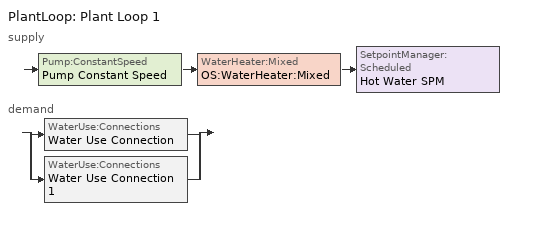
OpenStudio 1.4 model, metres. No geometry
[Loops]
PlantLoop 'Plant Loop 1'
 supply: Pump:ConstantSpeed 'Pump Constant Speed' > WaterHeater:Mixed 'OS:WaterHeater:Mixed' > SetpointManager:Scheduled 'Hot Water SPM'
 demand: split
  | WaterUse:Connections 'Water Use Connection'
  | WaterUse:Connections 'Water Use Connection 1'
[ClimateZones]
Climate Zone Institution Name 1=ASHRAE; Climate Zone Document Name 1=ANSI/ASHRAE Standard 169; Climate Zone Document Year 1=2006; Climate Zone Institution Name 2=CEC; Climate Zone Document Name 2=California Climate Zone Descriptions; Climate Zone Document Year 2=1995
[Building]
Building 1: Space Type=189.1-2009 - Office - BreakRoom - CZ1-3 1
[Site]
Site 1: Latitude {deg}=41.98; Longitude {deg}=-87.92; Time Zone {hr}=-6; Elevation {m}=201
[WaterUse:Equipment:Definition]
Name | Peak Flow Rate {m3/s}
Water Use Equipment Definition 1 | 0
Bathroom Sink Definition | 6.31e-05
[WaterUse:Connections]
Name | Water Use Equipment Name 1 | Water Use Equipment Name 2 | Water Use Equipment Name 3
Water Use Connection | Water Use Equipment 1
Water Use Connection 1 | Bathroom Sink | Bathroom Sink 1 | Bathroom Sink 2
[WaterUse:Equipment]
Name | Water Use Equipment Definition
Water Use Equipment 1 | Water Use Equipment Definition 1
Bathroom Sink; Bathroom Sink 1; Bathroom Sink 2 | Bathroom Sink Definition
[PlantLoop]
Plant Loop 1: Plant Loop Volume {m3}=Autocalculate
[Sizing:Plant]
Plant Loop 1: Loop Type=Heating; Design Loop Exit Temperature {C}=82; Loop Design Temperature Difference {deltaC}=11
[WaterHeater:Mixed]
OS:WaterHeater:Mixed: Tank Volume {m3}=0.3785; Setpoint Temperature Schedule=Water Heater Setpoint Temperature; Deadband Temperature Difference {deltaC}=2; Maximum Temperature Limit {C}=82.22; Heater Control Type=Cycle; Heater Maximum Capacity {W}=845000; Heater Fuel Type=NaturalGas; Heater Thermal Efficiency=0.8; Off Cycle Parasitic Fuel Consumption Rate {W}=20; Off Cycle Parasitic Fuel Type=NaturalGas; Off Cycle Parasitic Heat Fraction to Tank=0.8; On Cycle Parasitic Fuel Type=NaturalGas; Ambient Temperature Indicator=Schedule; Ambient Temperature Schedule=Water Heater Ambient Temperature; Off Cycle Loss Coefficient to Ambient Temperature {W/K}=6; On Cycle Loss Coefficient to Ambient Temperature {W/K}=6; Use Side Effectiveness=1; Source Side Effectiveness=1; Use Side Design Flow Rate {m3/s}=autosize; Source Side Design Flow Rate {m3/s}=autosize; Indirect Water Heating Recovery Time {hr}=1.5
[Pump:ConstantSpeed]
Pump Constant Speed: Rated Flow Rate {m3/s}=autosize; Rated Pump Head {Pa}=0.01; Rated Power Consumption {W}=0.01; Motor Efficiency=0.9; Fraction of Motor Inefficiencies to Fluid Stream=0; Pump Control Type=Intermittent
[SetpointManager:Scheduled]
Hot Water SPM: Control Variable=Temperature; Schedule=Hot Water Temperature
[SpaceType]
189.1-2009 - Office - BreakRoom - CZ1-3 1: Default Schedule Set=189.1-2009 - Office - BreakRoom - CZ1-3 Schedule Set; Design Specification Outdoor Air Object=189.1-2009 - Office - BreakRoom - CZ1-3 Ventilation; Standards Building Type=Office; Standards Space Type=BreakRoom
[DefaultScheduleSet]
189.1-2009 - Office - BreakRoom - CZ1-3 Schedule Set: Number of People Schedule=Office Misc Occ; People Activity Level Schedule=Office Activity; Lighting Schedule=Office Bldg Light; Electric Equipment Schedule=Office Bldg Equip; Infiltration Schedule=Office Infil Quarter On
[DesignSpecification:OutdoorAir]
189.1-2009 - Office - BreakRoom - CZ1-3 Ventilation: Outdoor Air Method=Sum; Outdoor Air Flow per Person {m3/s-person}=0.00707921
[People]
189.1-2009 - Office - BreakRoom - CZ1-3 People 1: People Definition=189.1-2009 - Office - BreakRoom - CZ1-3 People Definition; Space or SpaceType=189.1-2009 - Office - BreakRoom - CZ1-3 1
[People:Definition]
189.1-2009 - Office - BreakRoom - CZ1-3 People Definition: Number of People Calculation Method=People/Area; People per Space Floor Area {person/m2}=0.538196; Fraction Radiant=0.3
[Lights]
189.1-2009 - Office - BreakRoom - CZ1-3 Lights 1: Lights Definition=189.1-2009 - Office - BreakRoom - CZ1-3 Lights Definition; Space or SpaceType=189.1-2009 - Office - BreakRoom - CZ1-3 1
[Lights:Definition]
189.1-2009 - Office - BreakRoom - CZ1-3 Lights Definition: Design Level Calculation Method=Watts/Area; Watts per Space Floor Area {W/m2}=11.625
[ElectricEquipment]
189.1-2009 - Office - BreakRoom - CZ1-3 Electric Equipment 1: Electric Equipment Definition=189.1-2009 - Office - BreakRoom - CZ1-3 Electric Equipment Definition; Space or SpaceType=189.1-2009 - Office - BreakRoom - CZ1-3 1
[ElectricEquipment:Definition]
189.1-2009 - Office - BreakRoom - CZ1-3 Electric Equipment Definition: Design Level Calculation Method=Watts/Area; Watts per Space Floor Area {W/m2}=48.007
[SpaceInfiltration:DesignFlowRate]
189.1-2009 - Office - BreakRoom - CZ1-3 Infiltration 1: Space or SpaceType=189.1-2009 - Office - BreakRoom - CZ1-3 1; Design Flow Rate Calculation Method=Flow/ExteriorArea; Flow per Exterior Surface Area {m3/s-m2}=0.00030226
[ThermalZone] Use Ideal Air Loads=No
Name | Humidistat
Thermal Zone B; Thermal Zone A
Thermal Zone C | Zone Control Humidistat 1
[Sizing:Zone] Zone Cooling Design Supply Air Temperature {C}=14; Zone Heating Design Supply Air Temperature {C}=40; Zone Cooling Design Supply Air Humidity Ratio {kg-H2O/kg-air}=0.0085; Zone Heating Design Supply Air Humidity Ratio {kg-H2O/kg-air}=0.008; Heating Design Air Flow Method=DesignDay
Thermal Zone B; Thermal Zone C; Thermal Zone A
[ZoneControl:Humidistat]
Zone Control Humidistat 1
[Schedule:Ruleset]
Name | Default Day Schedule | Summer Design Day Schedule | Winter Design Day Schedule
Water Heater Setpoint Temperature | Water Heater Setpoint Temperature Default
Water Heater Ambient Temperature | Water Heater Ambient Temperature Default
Hot Water Temperature | Hot Water Temperature Default | Hot Water Temperature Summer Design Day | Hot Water Temperature Winter Design Day
Office Misc Occ | Office Bldg Occ Default Schedule 1 | Office Bldg Occ Summer Design Day 1 | Office Bldg Occ Winter Design Day 1
Office Activity | Office Activity Default Schedule | Office Activity Summer Design Day | Office Activity Winter Design Day
Office Bldg Light | Office Bldg Light Default Schedule | Office Bldg Light Summer Design Day | Office Bldg Light Winter Design Day
Office Bldg Equip | Office Bldg Equip Default Schedule | Office Bldg Equip Summer Design Day | Office Bldg Equip Winter Design Day
Office Infil Quarter On | Office Infil Quarter On Default Schedule | Office Infil Quarter On Summer Design Day | Office Infil Quarter On Winter Design Day
[Schedule:Day]
Water Heater Setpoint Temperature Default: 24, 0, 60
Water Heater Ambient Temperature Default: 24, 0, 22
Hot Water Temperature Default; Hot Water Temperature Summer Design Day; Hot Water Temperature Winter Design Day: 24, 0, 67
Office Bldg Occ Default Schedule 1: 6, 0, 0, 7, 0, 0.1, 8, 0, 0.2, 20, 0, 0.4, 22, 0, 0.1, 24, 0, 0.05
Office Bldg Occ Summer Design Day 1: 6, 0, 0, 22, 0, 1, 24, 0, 0.05
Office Bldg Occ Winter Design Day 1; Office Bldg Occ Rule 1 Day Schedule 1; Office Bldg Light Winter Design Day; Office Bldg Equip Winter Design Day: 24, 0, 0
Office Bldg Occ Rule 2 Day Schedule 1: 6, 0, 0, 8, 0, 0.1, 14, 0, 0.25, 17, 0, 0.1, 24, 0, 0
Office Activity Default Schedule; Office Activity Summer Design Day; Office Activity Winter Design Day: 24, 0, 132
Office Bldg Light Default Schedule: 5, 0, 0.05, 7, 0, 0.1, 8, 0, 0.3, 17, 0, 0.9, 18, 0, 0.7, 20, 0, 0.5, 22, 0, 0.3, 23, 0, 0.1, 24, 0, 0.05
Office Bldg Light Summer Design Day; Office Bldg Equip Summer Design Day; Office Infil Quarter On Rule 1 Day Schedule: 24, 0, 1
Office Bldg Light Rule 1 Day Schedule: 24, 0, 0.05
Office Bldg Light Rule 2 Day Schedule: 6, 0, 0.05, 8, 0, 0.1, 14, 0, 0.5, 17, 0, 0.15, 24, 0, 0.05
Office Bldg Equip Default Schedule: 8, 0, 0.4, 12, 0, 0.9, 13, 0, 0.8, 17, 0, 0.9, 18, 0, 0.8, 20, 0, 0.6, 22, 0, 0.5, 24, 0, 0.4
Office Bldg Equip Rule 1 Day Schedule: 24, 0, 0.3
Office Bldg Equip Rule 2 Day Schedule: 6, 0, 0.3, 8, 0, 0.4, 14, 0, 0.5, 17, 0, 0.35, 24, 0, 0.3
Office Infil Quarter On Default Schedule; Office Infil Quarter On Summer Design Day: 6, 0, 1, 22, 0, 0.25, 24, 0, 1
Office Infil Quarter On Winter Design Day; Office Infil Quarter On Rule 2 Day Schedule: 6, 0, 1, 18, 0, 0.25, 24, 0, 1
[Schedule:Rule] Apply Monday=No; Apply Tuesday=No; Apply Wednesday=No; Apply Thursday=No; Apply Friday=No; Date Specification Type=DateRange; Start Month=1; Start Day=1; End Month=12; End Day=31
Name | Schedule Ruleset | Rule Order | Day Schedule | Apply Sunday | Apply Saturday
Office Misc Occ Rule 1 | Office Misc Occ | 0 | Office Bldg Occ Rule 1 Day Schedule 1 | Yes | No
Office Misc Occ Rule 2 | Office Misc Occ | 1 | Office Bldg Occ Rule 2 Day Schedule 1 | No | Yes
Office Bldg Light Rule 1 | Office Bldg Light | 0 | Office Bldg Light Rule 1 Day Schedule | Yes | No
Office Bldg Light Rule 2 | Office Bldg Light | 1 | Office Bldg Light Rule 2 Day Schedule | No | Yes
Office Bldg Equip Rule 1 | Office Bldg Equip | 0 | Office Bldg Equip Rule 1 Day Schedule | Yes | No
Office Bldg Equip Rule 2 | Office Bldg Equip | 1 | Office Bldg Equip Rule 2 Day Schedule | No | Yes
Office Infil Quarter On Rule 1 | Office Infil Quarter On | 0 | Office Infil Quarter On Rule 1 Day Schedule | Yes | No
Office Infil Quarter On Rule 2 | Office Infil Quarter On | 1 | Office Infil Quarter On Rule 2 Day Schedule | No | Yes
